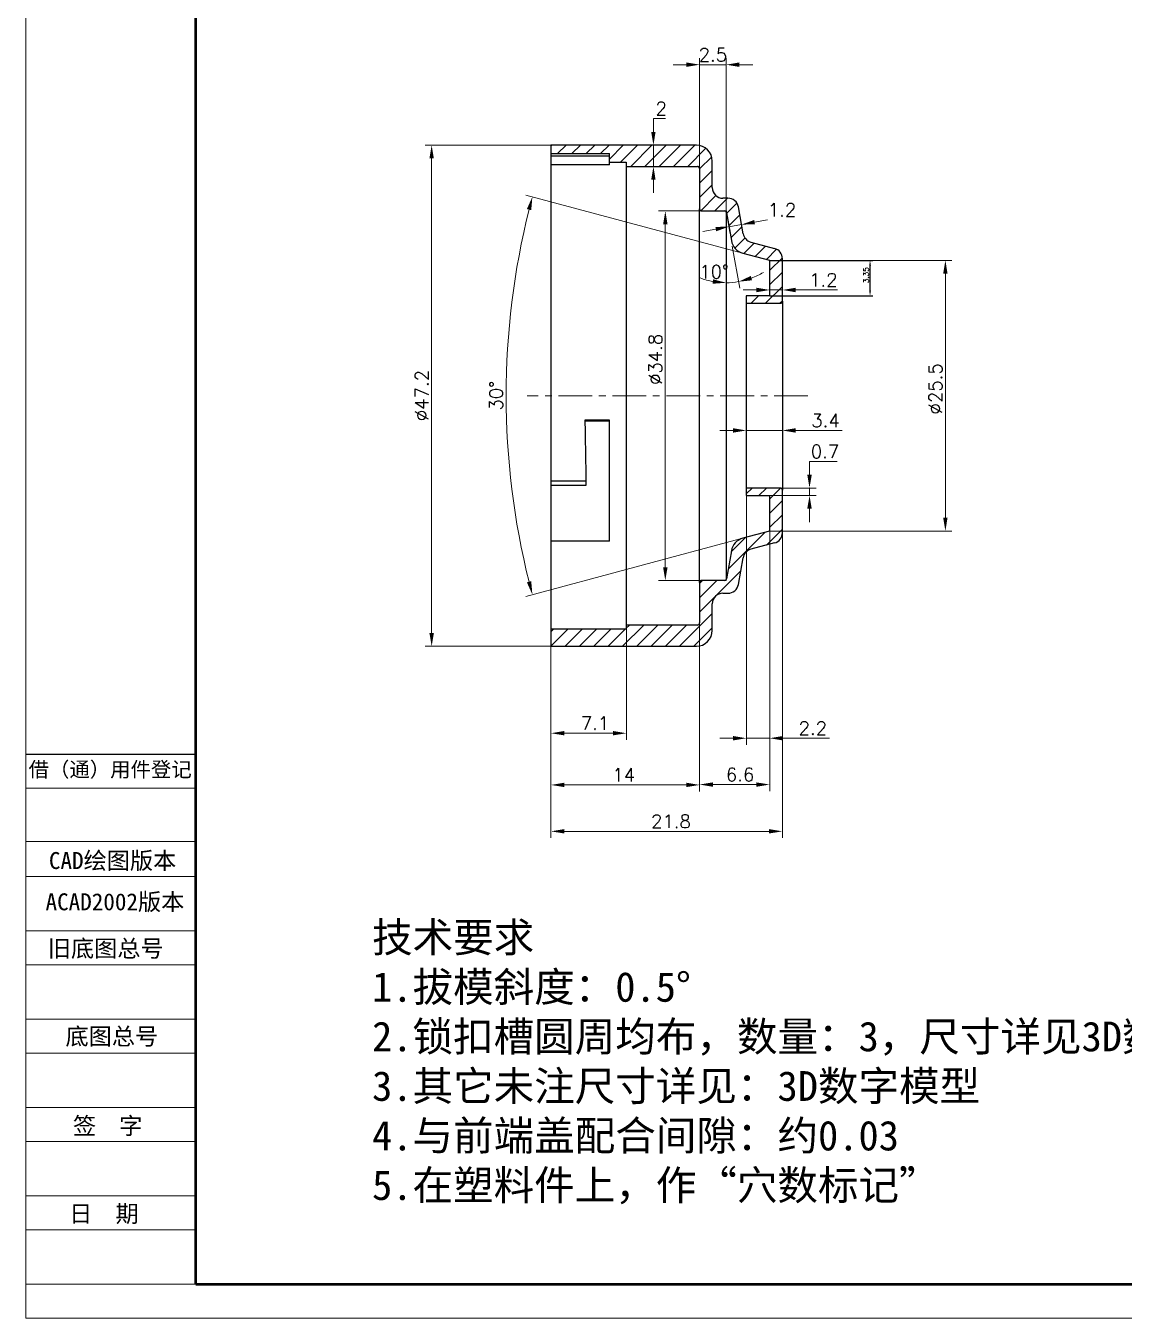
# Model space of a CAD drawing. Header units: millimetres. Extents: x 2517 to 6633, y 792 to 3241.
# Drawn here: x 3746.7 to 3850.2, y 882.8 to 1004.6 of the extents above; entities that cross this region are included whole.
import ezdxf

# ---------------------------------------------------------------- set-up
doc = ezdxf.new("R2010")
doc.units = ezdxf.units.MM
doc.linetypes.add('CENTER', pattern=[50.8, 31.75, -6.35, 6.35, -6.35])
doc.linetypes.add('DIVIDE', pattern=[31.75, 12.7, -6.35, 0, -6.35, 0, -6.35])
for name, color, linetype, lineweight in [('中心线', 1, 'CENTER', 9), ('双点划线', 5, 'DIVIDE', 9), ('填充', 3, 'Continuous', 9), ('实线', 7, 'Continuous', 25), ('尺寸标注', 2, 'Continuous', 9), ('引导线', 6, 'Continuous', 9), ('文本', 3, 'Continuous', 15), ('粗实线', 9, 'Continuous', 50)]:
    doc.layers.add(name, color=color, linetype=linetype, lineweight=lineweight)
doc.styles.add('st', font='txt.shx')
doc.styles.get("Standard").update_dxf_attribs({"font": 'simfang.ttf'})
doc.dimstyles.new('st', dxfattribs={"dimscale": 0.5, "dimtxt": 2.5, "dimasz": 2.5, "dimexe": 1.25, "dimexo": 0, "dimtad": 1, "dimtoh": 1, "dimdsep": 46, "dimtxsty": 'st', "dimcen": 0, "dimclrd": 256, "dimclre": 256, "dimclrt": 3, "dimadec": 3, "dimazin": 2, "dimtfac": 1, "dimtmove": 0, "dimatfit": 1, "dimfxl": 1, "dimlwd": -1, "dimlwe": -1, "dimarcsym": 0})
doc.dimstyles.new('st0.2', dxfattribs={"dimscale": 0.2, "dimtxt": 2.5, "dimasz": 2.5, "dimexe": 1.25, "dimexo": 0, "dimtad": 1, "dimtoh": 1, "dimdec": 3, "dimdsep": 46, "dimtxsty": 'st', "dimcen": 0, "dimclrd": 256, "dimclre": 256, "dimclrt": 256, "dimadec": 4, "dimazin": 2, "dimtfac": 1, "dimtdec": 3, "dimtmove": 0, "dimatfit": 1, "dimfxl": 1, "dimlwd": -1, "dimlwe": -1, "dimarcsym": 0})

# ---------------------------------------------------------------- blocks, each defined once
blk = doc.blocks.new('*D320')
at = {"layer": 'Defpoints', "color": 0, "ltscale": 0.1, "transparency": 16777216}
for p in [(3810.37, 987.12), (3806.94, 952.32), (3810.37, 952.32)]:
    blk.add_point(p, dxfattribs=at)
at = {"layer": '尺寸标注', "ltscale": 0.1, "transparency": 16777216}
for p, q in [((3810.37, 987.12), (3806.31, 987.12)), ((3806.94, 985.87), (3806.94, 953.57)), ((3810.37, 952.32), (3806.31, 952.32))]:
    blk.add_line(p, q, dxfattribs=at)
for points in [[(3806.73, 985.87), (3807.15, 985.87), (3806.94, 987.12)], [(3806.73, 953.57), (3807.15, 953.57), (3806.94, 952.32)]]:
    blk.add_solid(points, dxfattribs=at)
at = {"layer": '尺寸标注', "color": 3, "ltscale": 0.1, "transparency": 16777216, "insert": (3806, 973.14), "char_height": 1.25, "attachment_point": 5, "rotation": 90, "style": 'st'}
blk.add_mtext('%%c34.8', dxfattribs=at)
blk = doc.blocks.new('*D321')
at = {"layer": 'Defpoints', "color": 0, "ltscale": 0.1, "transparency": 16777216}
for p in [(3816.77, 982.47), (3816.77, 956.97), (3833.32, 956.97)]:
    blk.add_point(p, dxfattribs=at)
at = {"layer": '尺寸标注', "ltscale": 0.1, "transparency": 16777216}
for p, q in [((3816.77, 982.47), (3833.94, 982.47)), ((3833.32, 981.22), (3833.32, 958.22)), ((3816.77, 956.97), (3833.94, 956.97))]:
    blk.add_line(p, q, dxfattribs=at)
for points in [[(3833.11, 981.22), (3833.52, 981.22), (3833.32, 982.47)], [(3833.11, 958.22), (3833.52, 958.22), (3833.32, 956.97)]]:
    blk.add_solid(points, dxfattribs=at)
at = {"layer": '尺寸标注', "color": 3, "ltscale": 0.1, "transparency": 16777216, "insert": (3832.38, 970.37), "char_height": 1.25, "attachment_point": 5, "rotation": 90, "style": 'st'}
blk.add_mtext('%%c25.5', dxfattribs=at)
blk = doc.blocks.new('*D322')
at = {"layer": 'Defpoints', "color": 0, "ltscale": 0.1, "transparency": 16777216}
for p in [(3803.27, 947.72), (3796.17, 946.12), (3803.27, 937.93)]:
    blk.add_point(p, dxfattribs=at)
at = {"layer": '尺寸标注', "ltscale": 0.1, "transparency": 16777216}
for p, q in [((3803.27, 947.72), (3803.27, 937.31)), ((3796.17, 946.12), (3796.17, 937.31)), ((3797.42, 937.93), (3802.02, 937.93))]:
    blk.add_line(p, q, dxfattribs=at)
for points in [[(3797.42, 938.14), (3797.42, 937.73), (3796.17, 937.93)], [(3802.02, 938.14), (3802.02, 937.73), (3803.27, 937.93)]]:
    blk.add_solid(points, dxfattribs=at)
at = {"layer": '尺寸标注', "color": 3, "ltscale": 0.1, "transparency": 16777216, "insert": (3800.32, 938.87), "char_height": 1.25, "attachment_point": 5, "style": 'st'}
blk.add_mtext('7.1', dxfattribs=at)
blk = doc.blocks.new('*D323')
at = {"layer": 'Defpoints', "color": 0, "ltscale": 0.1, "transparency": 16777216}
for p in [(3812.67, 1000.9), (3810.17, 987.32), (3812.67, 986.99)]:
    blk.add_point(p, dxfattribs=at)
at = {"layer": '尺寸标注', "ltscale": 0.1, "transparency": 16777216}
for p, q in [((3808.92, 1000.9), (3807.67, 1000.9)), ((3810.17, 987.32), (3810.17, 1001.52)), ((3810.17, 1000.9), (3812.67, 1000.9)), ((3812.67, 986.99), (3812.67, 1001.52)), ((3813.92, 1000.9), (3815.17, 1000.9))]:
    blk.add_line(p, q, dxfattribs=at)
for points in [[(3808.92, 1001.11), (3808.92, 1000.69), (3810.17, 1000.9)], [(3813.92, 1001.11), (3813.92, 1000.69), (3812.67, 1000.9)]]:
    blk.add_solid(points, dxfattribs=at)
at = {"layer": '尺寸标注', "color": 3, "ltscale": 0.1, "transparency": 16777216, "insert": (3811.42, 1001.84), "char_height": 1.25, "attachment_point": 5, "style": 'st'}
blk.add_mtext('2.5', dxfattribs=at)
blk = doc.blocks.new('*D324')
at = {"layer": 'Defpoints', "color": 0, "ltscale": 0.1, "transparency": 16777216}
for p in [(3784.93, 993.32), (3796.17, 993.32), (3796.17, 946.12)]:
    blk.add_point(p, dxfattribs=at)
at = {"layer": '尺寸标注', "ltscale": 0.1, "transparency": 16777216}
for p, q in [((3796.17, 993.32), (3784.31, 993.32)), ((3784.93, 947.37), (3784.93, 992.07)), ((3796.17, 946.12), (3784.31, 946.12))]:
    blk.add_line(p, q, dxfattribs=at)
for points in [[(3784.72, 992.07), (3785.14, 992.07), (3784.93, 993.32)], [(3784.72, 947.37), (3785.14, 947.37), (3784.93, 946.12)]]:
    blk.add_solid(points, dxfattribs=at)
at = {"layer": '尺寸标注', "color": 3, "ltscale": 0.1, "transparency": 16777216, "insert": (3784, 969.74), "char_height": 1.25, "attachment_point": 5, "rotation": 90, "style": 'st'}
blk.add_mtext('%%c47.2', dxfattribs=at)
blk = doc.blocks.new('*D325')
at = {"layer": 'Defpoints', "color": 0, "ltscale": 0.1, "transparency": 16777216}
for p in [(3812.67, 987.12), (3812.7, 986.96), (3813.25, 983.81), (3813.45, 980.41), (3812.67, 952.41)]:
    blk.add_point(p, dxfattribs=at)
at = {"layer": '尺寸标注', "ltscale": 0.1, "transparency": 16777216}
blk.add_line((3813.25, 983.81), (3813.95, 979.85), dxfattribs=at)
for start, end in [(290.6097, 301.2194), (248.7806, 259.3903), (270, 280)]:
    blk.add_arc((3812.67, 987.12), 6.76, start, end, dxfattribs=at)
for points in [[(3811.44, 980.68), (3811.4, 980.27), (3812.67, 980.36)], [(3815.1, 980.59), (3814.99, 981), (3813.84, 980.46)]]:
    blk.add_solid(points, dxfattribs=at)
at = {"layer": '尺寸标注', "color": 3, "ltscale": 0.1, "transparency": 16777216, "insert": (3811.53, 981.4), "char_height": 1.25, "attachment_point": 5, "style": 'st'}
blk.add_mtext('10°', dxfattribs=at)
blk = doc.blocks.new('*D326')
at = {"layer": 'Defpoints', "color": 0, "ltscale": 0.1, "transparency": 16777216}
for p in [(3810.17, 948.32), (3796.17, 946.12), (3796.17, 933.06)]:
    blk.add_point(p, dxfattribs=at)
at = {"layer": '尺寸标注', "ltscale": 0.1, "transparency": 16777216}
for p, q in [((3810.17, 948.32), (3810.17, 932.44)), ((3796.17, 946.12), (3796.17, 932.44)), ((3808.92, 933.06), (3797.42, 933.06))]:
    blk.add_line(p, q, dxfattribs=at)
for points in [[(3797.42, 933.27), (3797.42, 932.86), (3796.17, 933.06)], [(3808.92, 933.27), (3808.92, 932.86), (3810.17, 933.06)]]:
    blk.add_solid(points, dxfattribs=at)
at = {"layer": '尺寸标注', "color": 3, "ltscale": 0.1, "transparency": 16777216, "insert": (3803.02, 934), "char_height": 1.25, "attachment_point": 5, "style": 'st'}
blk.add_mtext('14', dxfattribs=at)
blk = doc.blocks.new('*D327')
at = {"layer": 'Defpoints', "color": 0, "ltscale": 0.1, "transparency": 16777216}
for p in [(3810.17, 960.32), (3816.77, 956.97), (3810.17, 933.1)]:
    blk.add_point(p, dxfattribs=at)
at = {"layer": '尺寸标注', "ltscale": 0.1, "transparency": 16777216}
for p, q in [((3810.17, 960.32), (3810.17, 932.47)), ((3816.77, 956.97), (3816.77, 932.47)), ((3815.52, 933.1), (3811.42, 933.1))]:
    blk.add_line(p, q, dxfattribs=at)
for points in [[(3811.42, 933.3), (3811.42, 932.89), (3810.17, 933.1)], [(3815.52, 933.3), (3815.52, 932.89), (3816.77, 933.1)]]:
    blk.add_solid(points, dxfattribs=at)
at = {"layer": '尺寸标注', "color": 3, "ltscale": 0.1, "transparency": 16777216, "insert": (3813.98, 934.03), "char_height": 1.25, "attachment_point": 5, "style": 'st'}
blk.add_mtext('6.6', dxfattribs=at)
blk = doc.blocks.new('*D328')
at = {"layer": 'Defpoints', "color": 0, "ltscale": 0.1, "transparency": 16777216}
for p in [(3817.77, 961.02), (3816.77, 960.32), (3820.52, 960.32)]:
    blk.add_point(p, dxfattribs=at)
at = {"layer": '尺寸标注', "ltscale": 0.1, "transparency": 16777216}
for p, q in [((3820.52, 962.27), (3820.52, 963.52)), ((3820.52, 963.52), (3823.13, 963.52)), ((3817.77, 961.02), (3821.15, 961.02)), ((3820.52, 960.32), (3820.52, 961.02)), ((3816.77, 960.32), (3821.15, 960.32)), ((3820.52, 959.07), (3820.52, 957.82))]:
    blk.add_line(p, q, dxfattribs=at)
for points in [[(3820.31, 962.27), (3820.73, 962.27), (3820.52, 961.02)], [(3820.31, 959.07), (3820.73, 959.07), (3820.52, 960.32)]]:
    blk.add_solid(points, dxfattribs=at)
at = {"layer": '尺寸标注', "color": 3, "ltscale": 0.1, "transparency": 16777216, "insert": (3821.98, 964.46), "char_height": 1.25, "attachment_point": 5, "style": 'st'}
blk.add_mtext('0.7', dxfattribs=at)
blk = doc.blocks.new('*D329')
at = {"layer": 'Defpoints', "color": 0, "ltscale": 0.1, "transparency": 16777216}
for p in [(3814.57, 960.32), (3816.77, 956.97), (3816.77, 937.46)]:
    blk.add_point(p, dxfattribs=at)
at = {"layer": '尺寸标注', "ltscale": 0.1, "transparency": 16777216}
for p, q in [((3814.57, 960.32), (3814.57, 936.84)), ((3816.77, 956.97), (3816.77, 936.84)), ((3813.32, 937.46), (3812.07, 937.46)), ((3814.57, 937.46), (3816.77, 937.46)), ((3818.02, 937.46), (3822.39, 937.46))]:
    blk.add_line(p, q, dxfattribs=at)
for points in [[(3813.32, 937.67), (3813.32, 937.25), (3814.57, 937.46)], [(3818.02, 937.67), (3818.02, 937.25), (3816.77, 937.46)]]:
    blk.add_solid(points, dxfattribs=at)
at = {"layer": '尺寸标注', "color": 3, "ltscale": 0.1, "transparency": 16777216, "insert": (3820.83, 938.4), "char_height": 1.25, "attachment_point": 5, "style": 'st'}
blk.add_mtext('2.2', dxfattribs=at)
blk = doc.blocks.new('*D330')
at = {"layer": 'Defpoints', "color": 0, "ltscale": 0.1, "transparency": 16777216}
for p in [(3816.77, 979.12), (3817.97, 979.68), (3817.97, 979.12)]:
    blk.add_point(p, dxfattribs=at)
at = {"layer": '尺寸标注', "ltscale": 0.1, "transparency": 16777216}
for p, q in [((3816.77, 979.12), (3816.77, 980.3)), ((3817.97, 979.12), (3817.97, 980.3)), ((3815.52, 979.68), (3814.27, 979.68)), ((3816.77, 979.68), (3817.97, 979.68)), ((3819.22, 979.68), (3823.17, 979.68))]:
    blk.add_line(p, q, dxfattribs=at)
for points in [[(3815.52, 979.89), (3815.52, 979.47), (3816.77, 979.68)], [(3819.22, 979.89), (3819.22, 979.47), (3817.97, 979.68)]]:
    blk.add_solid(points, dxfattribs=at)
at = {"layer": '尺寸标注', "color": 3, "ltscale": 0.1, "transparency": 16777216, "insert": (3821.82, 980.62), "char_height": 1.25, "attachment_point": 5, "style": 'st'}
blk.add_mtext('1.2', dxfattribs=at)
blk = doc.blocks.new('*D331')
at = {"layer": 'Defpoints', "color": 0, "ltscale": 0.1, "transparency": 16777216}
for p in [(3803.27, 993.32), (3805.82, 993.32), (3803.27, 991.32)]:
    blk.add_point(p, dxfattribs=at)
at = {"layer": '尺寸标注', "ltscale": 0.1, "transparency": 16777216}
for p, q in [((3805.82, 994.57), (3805.82, 995.82)), ((3805.82, 995.82), (3806.96, 995.82)), ((3803.27, 993.32), (3806.44, 993.32)), ((3805.82, 991.32), (3805.82, 993.32)), ((3803.27, 991.32), (3806.44, 991.32)), ((3805.82, 990.07), (3805.82, 988.82))]:
    blk.add_line(p, q, dxfattribs=at)
for points in [[(3805.61, 994.57), (3806.02, 994.57), (3805.82, 993.32)], [(3805.61, 990.07), (3806.02, 990.07), (3805.82, 991.32)]]:
    blk.add_solid(points, dxfattribs=at)
at = {"layer": '尺寸标注', "color": 3, "ltscale": 0.1, "transparency": 16777216, "insert": (3806.55, 996.76), "char_height": 1.25, "attachment_point": 5, "style": 'st'}
blk.add_mtext('2', dxfattribs=at)
blk = doc.blocks.new('*D332')
at = {"layer": 'Defpoints', "color": 0, "ltscale": 0.1, "transparency": 16777216}
for p in [(3813.03, 985.08), (3814.11, 985.84), (3814.21, 985.29)]:
    blk.add_point(p, dxfattribs=at)
at = {"layer": '尺寸标注', "ltscale": 0.1, "transparency": 16777216}
for p, q in [((3813.03, 985.08), (3812.82, 986.25)), ((3814.21, 985.29), (3814, 986.46)), ((3815.34, 986.06), (3816.57, 986.28)), ((3811.7, 985.42), (3810.47, 985.2)), ((3812.93, 985.64), (3814.11, 985.84))]:
    blk.add_line(p, q, dxfattribs=at)
for points in [[(3815.31, 986.27), (3815.38, 985.86), (3814.11, 985.84)], [(3811.66, 985.62), (3811.73, 985.21), (3812.93, 985.64)]]:
    blk.add_solid(points, dxfattribs=at)
at = {"layer": '尺寸标注', "color": 3, "ltscale": 0.1, "transparency": 16777216, "insert": (3817.93, 987.22), "char_height": 1.25, "attachment_point": 5, "style": 'st'}
blk.add_mtext('1.2', dxfattribs=at)
blk = doc.blocks.new('*D342')
at = {"layer": 'Defpoints', "color": 0, "ltscale": 0.1, "transparency": 16777216}
for p in [(3817.97, 966.45), (3814.57, 961.02), (3817.97, 961.02)]:
    blk.add_point(p, dxfattribs=at)
at = {"layer": '尺寸标注', "ltscale": 0.1, "transparency": 16777216}
for p, q in [((3814.57, 961.02), (3814.57, 967.08)), ((3817.97, 961.02), (3817.97, 967.08)), ((3813.32, 966.45), (3812.07, 966.45)), ((3814.57, 966.45), (3817.97, 966.45)), ((3819.22, 966.45), (3823.59, 966.45))]:
    blk.add_line(p, q, dxfattribs=at)
for points in [[(3813.32, 966.66), (3813.32, 966.24), (3814.57, 966.45)], [(3819.22, 966.66), (3819.22, 966.24), (3817.97, 966.45)]]:
    blk.add_solid(points, dxfattribs=at)
at = {"layer": '尺寸标注', "color": 3, "ltscale": 0.1, "transparency": 16777216, "insert": (3822.03, 967.39), "char_height": 1.25, "attachment_point": 5, "style": 'st'}
blk.add_mtext('3.4', dxfattribs=at)
blk = doc.blocks.new('*D349')
at = {"layer": 'Defpoints', "color": 0, "ltscale": 0.1, "transparency": 16777216}
for p in [(3817.97, 956.82), (3796.17, 946.12), (3796.17, 928.69)]:
    blk.add_point(p, dxfattribs=at)
at = {"layer": '尺寸标注', "ltscale": 0.1, "transparency": 16777216}
for p, q in [((3817.97, 956.82), (3817.97, 928.07)), ((3796.17, 946.12), (3796.17, 928.07)), ((3816.72, 928.69), (3797.42, 928.69))]:
    blk.add_line(p, q, dxfattribs=at)
for points in [[(3797.42, 928.9), (3797.42, 928.49), (3796.17, 928.69)], [(3816.72, 928.9), (3816.72, 928.49), (3817.97, 928.69)]]:
    blk.add_solid(points, dxfattribs=at)
at = {"layer": '尺寸标注', "color": 3, "ltscale": 0.1, "transparency": 16777216, "insert": (3807.47, 929.63), "char_height": 1.25, "attachment_point": 5, "style": 'st'}
blk.add_mtext('21.8', dxfattribs=at)
blk = doc.blocks.new('*D430')
at = {"layer": 'Defpoints', "color": 0, "ltscale": 0.1, "transparency": 16777216}
for p in [(3814.34, 983.12), (3816.77, 982.47), (3792.23, 976.03), (3816.77, 956.97), (3814.34, 956.32)]:
    blk.add_point(p, dxfattribs=at)
at = {"layer": '尺寸标注', "ltscale": 0.1, "transparency": 16777216}
for p, q in [((3814.34, 983.12), (3793.81, 988.62)), ((3814.34, 956.32), (3793.81, 950.82))]:
    blk.add_line(p, q, dxfattribs=at)
blk.add_arc((3864.35, 969.72), 72.4, 165.9893, 194.0107, dxfattribs=at)
for points in [[(3793.9, 987.3), (3794.31, 987.2), (3794.42, 988.46)], [(3794.31, 952.25), (3793.9, 952.14), (3794.42, 950.98)]]:
    blk.add_solid(points, dxfattribs=at)
at = {"layer": '尺寸标注', "color": 3, "ltscale": 0.1, "transparency": 16777216, "insert": (3791.01, 969.72), "char_height": 1.25, "attachment_point": 5, "rotation": 90, "style": 'st'}
blk.add_mtext('30°', dxfattribs=at)
blk = doc.blocks.new('*D514')
at = {"layer": 'Defpoints', "color": 0, "ltscale": 0.1, "transparency": 16777216}
for p in [(3816.77, 982.47), (3826.22, 982.47), (3816.77, 979.12)]:
    blk.add_point(p, dxfattribs=at)
at = {"layer": '实线', "ltscale": 0.1, "transparency": 16777216}
for p, q in [((3816.77, 982.47), (3826.47, 982.47)), ((3826.22, 979.62), (3826.22, 981.97)), ((3816.77, 979.12), (3826.47, 979.12))]:
    blk.add_line(p, q, dxfattribs=at)
for points in [[(3826.14, 981.97), (3826.31, 981.97), (3826.22, 982.47)], [(3826.14, 979.62), (3826.31, 979.62), (3826.22, 979.12)]]:
    blk.add_solid(points, dxfattribs=at)
at = {"layer": '实线', "ltscale": 0.1, "transparency": 16777216, "insert": (3825.85, 981.07), "char_height": 0.5, "attachment_point": 5, "rotation": 90, "style": 'st'}
blk.add_mtext('3.35', dxfattribs=at)

msp = doc.modelspace()

# ---------------------------------------------------------------- hatches: boundary and pattern name
at = {"layer": '填充', "ltscale": 0.1}
h = msp.add_hatch(dxfattribs=at)
h.set_pattern_fill('LINE', color=256, scale=0.3, angle=45)
h.set_pattern_definition([(45, (3796.1664, 978.422), (-0.67352, 0.67352), [])])
h.paths.add_polyline_path([(3809.8664, 993.322), (3796.1664, 993.322), (3796.1664, 992.522), (3801.6664, 992.522), (3801.6664, 991.722), (3803.2664, 991.722), (3803.2664, 991.322), (3809.9664, 991.322, -0.41421356), (3810.1664, 991.122), (3810.1664, 987.322, 0.41421356), (3810.3664, 987.122), (3812.4986, 987.122), (3812.6664, 987.122), (3812.6955, 986.9567), (3813.1577, 984.3356, 0.29147342), (3814.2467, 983.1472), (3816.7664, 982.472), (3816.7664, 979.122), (3814.5664, 979.122), (3814.5664, 978.422), (3817.7664, 978.422, 0.41421356), (3817.9664, 978.622), (3817.9664, 982.6255, 0.33945426), (3817.2252, 983.5914), (3814.988, 984.1909, -0.29147342), (3814.2621, 984.9831), (3813.819, 987.4957, 0.36397023), (3812.8342, 988.322), (3812.3664, 988.322, -0.41421356), (3811.3664, 989.322), (3811.3664, 991.822, 0.41421356)])
h = msp.add_hatch(dxfattribs=at)
h.set_pattern_fill('LINE', color=256, scale=0.3, angle=45)
h.set_pattern_definition([(45, (3796.1664, 946.122), (-0.67352, 0.67352), [])])
h.paths.add_polyline_path([(3812.3664, 951.122), (3812.8342, 951.122, 0.36397023), (3813.819, 951.9484), (3814.2621, 954.4609, -0.29147342), (3814.988, 955.2532), (3817.2252, 955.8526, 0.33945426), (3817.9664, 956.8185), (3817.9664, 960.822, 0.41421356), (3817.7664, 961.022), (3814.5664, 961.022), (3814.5664, 960.322), (3816.7664, 960.322), (3816.7664, 956.972), (3814.2467, 956.2969, 0.29147342), (3813.1577, 955.1084), (3812.6955, 952.4873), (3812.6664, 952.322), (3812.4986, 952.322), (3810.3664, 952.322, 0.41421356), (3810.1664, 952.122), (3810.1664, 948.322, -0.41421356), (3809.9664, 948.122), (3803.2664, 948.122), (3803.2664, 947.722), (3796.1664, 947.722), (3796.1664, 946.122), (3809.8664, 946.122, 0.41421356), (3811.3664, 947.622), (3811.3664, 950.122, -0.41421356)])

# ---------------------------------------------------------------- linework, layer by layer
at = {"layer": '中心线', "ltscale": 0.1}
msp.add_line((3820.3722, 969.722), (3793.9317, 969.722), dxfattribs=at)
at = {"layer": '双点划线', "ltscale": 0.1}
for p, q in [((3812.4986, 987.122), (3812.6664, 987.122)), ((3812.6955, 986.9567), (3812.6664, 987.122)), ((3812.4986, 952.322), (3812.6664, 952.322)), ((3812.6955, 952.4873), (3812.6664, 952.322))]:
    msp.add_line(p, q, dxfattribs=at)
at = {"layer": '实线', "lineweight": 25}
for p, q in [((3796.1664, 993.322), (3796.1664, 992.522)), ((3809.8664, 993.322), (3796.1664, 993.322)), ((3796.1664, 992.522), (3801.6664, 992.522)), ((3796.1664, 992.522), (3796.1664, 992.2892)), ((3801.6664, 992.2892), (3796.1664, 992.2892)), ((3796.1664, 992.2892), (3796.1664, 991.4806)), ((3801.6664, 991.722), (3801.6664, 992.522)), ((3796.1664, 991.4806), (3796.1664, 961.6573)), ((3801.6664, 991.4806), (3796.1664, 991.4806)), ((3801.6664, 991.722), (3803.2664, 991.722)), ((3801.6664, 991.4806), (3801.6664, 991.722)), ((3803.2664, 991.722), (3803.2664, 991.322)), ((3803.2664, 991.322), (3809.9664, 991.322)), ((3803.2664, 991.322), (3803.2664, 948.122)), ((3810.1664, 991.122), (3810.1664, 987.322)), ((3811.3664, 989.322), (3811.3664, 991.822)), ((3810.1664, 952.122), (3810.1664, 987.322)), ((3812.8342, 988.322), (3812.3664, 988.322)), ((3814.2621, 984.9831), (3813.819, 987.4957)), ((3810.3664, 987.122), (3812.4986, 987.122)), ((3812.6955, 986.9567), (3813.1577, 984.3356)), ((3814.988, 984.1909), (3817.2252, 983.5914)), ((3814.2467, 983.1472), (3816.7664, 982.472)), ((3816.7664, 982.472), (3816.7664, 979.122)), ((3817.9664, 978.622), (3817.9664, 982.6255)), ((3814.5664, 979.122), (3814.5664, 978.422)), ((3816.7664, 979.122), (3814.5664, 979.122)), ((3814.5664, 978.422), (3817.7664, 978.422)), ((3814.5664, 978.422), (3814.5664, 961.022)), ((3817.9664, 978.622), (3817.9664, 960.822)), ((3801.6664, 967.4224), (3799.3669, 967.4224)), ((3801.6664, 967.3388), (3799.3683, 967.3388)), ((3801.6664, 956.0281), (3801.6664, 967.4224)), ((3799.4664, 961.6573), (3796.1664, 961.6573)), ((3796.1664, 961.6573), (3796.1664, 961.253)), ((3799.4664, 961.6573), (3799.4664, 961.253)), ((3799.4664, 961.253), (3796.1664, 961.253)), ((3796.1664, 961.253), (3796.1664, 956.0281)), ((3814.5664, 961.022), (3814.5664, 960.322)), ((3817.7664, 961.022), (3814.5664, 961.022)), ((3817.9664, 956.8185), (3817.9664, 960.822)), ((3814.5664, 960.322), (3816.7664, 960.322)), ((3816.7664, 960.322), (3816.7664, 956.972)), ((3816.7664, 956.972), (3814.2467, 956.2969)), ((3796.1664, 956.0281), (3796.1664, 947.722)), ((3801.6664, 956.0281), (3796.1664, 956.0281)), ((3817.2252, 955.8526), (3814.988, 955.2532)), ((3813.1577, 955.1084), (3812.6955, 952.4873)), ((3813.819, 951.9484), (3814.2621, 954.4609)), ((3810.1664, 952.122), (3810.1664, 948.322)), ((3812.4986, 952.322), (3810.3664, 952.322)), ((3812.3664, 951.122), (3812.8342, 951.122)), ((3811.3664, 947.622), (3811.3664, 950.122)), ((3796.1664, 947.722), (3796.1664, 946.122)), ((3803.2664, 947.722), (3796.1664, 947.722)), ((3803.2664, 948.122), (3803.2664, 947.722)), ((3809.9664, 948.122), (3803.2664, 948.122)), ((3796.1664, 946.122), (3809.8664, 946.122))]:
    msp.add_line(p, q, dxfattribs=at)
at = {"layer": '实线', "ltscale": 0.1}
msp.add_line((3812.6664, 987.122), (3812.6664, 952.4132), dxfattribs=at)
at = {"layer": '实线'}
for p, q in [((3746.7081, 935.9626), (3762.7094, 935.9626)), ((3762.7094, 886.0386), (3762.7094, 921.8815)), ((3762.7094, 921.8815), (3762.7094, 886.0386))]:
    msp.add_line(p, q, dxfattribs=at)
at = {"layer": '实线', "lineweight": 25}
for centre, radius, start, end in [((3809.8664, 991.822), 1.5, 0, 90), ((3809.9664, 991.122), 0.2, 0, 90), ((3812.3664, 989.322), 1, 180, 270), ((3810.3664, 987.322), 0.2, 180, 270), ((3812.8342, 987.322), 1, 10, 90), ((3812.4986, 986.922), 0.2, 10, 90), ((3815.2469, 985.1568), 1, 190, 255), ((3814.6349, 984.5961), 1.5, 190, 255), ((3816.9664, 982.6255), 1, 0, 75), ((3817.7664, 978.622), 0.2, 270, 0), ((3817.7664, 960.822), 0.2, 0, 90), ((3816.9664, 956.8185), 1, 285, 0), ((3814.6349, 954.848), 1.5, 105, 170), ((3815.2469, 954.2872), 1, 105, 170), ((3810.3664, 952.122), 0.2, 90, 180), ((3812.4986, 952.522), 0.2, 270, 350), ((3812.8342, 952.122), 1, 270, 350), ((3812.3664, 950.122), 1, 90, 180), ((3809.9664, 948.322), 0.2, 270, 0), ((3809.8664, 947.622), 1.5, 270, 0)]:
    msp.add_arc(centre, radius, start, end, dxfattribs=at)
msp.add_ellipse((3799.5231, 969.722), major_axis=(-0.3326, 22), ratio=0.00872554, start_param=1.67538417, end_param=1.94599326, dxfattribs=at)
at = {"layer": '引导线'}
for p, q in [((3746.7081, 882.8384), (3746.7081, 1072.9336)), ((3762.7094, 932.7623), (3746.7081, 932.7623)), ((3762.7094, 927.7447), (3746.7081, 927.7447)), ((3762.7094, 924.4417), (3746.7081, 924.4417)), ((3762.7094, 919.3213), (3746.7081, 919.3213)), ((3762.7094, 916.121), (3746.7081, 916.121)), ((3762.7094, 911.0006), (3746.7081, 911.0006)), ((3762.7094, 907.8004), (3746.7081, 907.8004)), ((3762.7094, 902.6799), (3746.7081, 902.6799)), ((3762.7094, 899.4797), (3746.7081, 899.4797)), ((3762.7094, 894.3593), (3746.7081, 894.3593)), ((3762.7094, 891.159), (3746.7081, 891.159)), ((3762.7094, 886.0386), (3746.7081, 886.0386)), ((3746.7081, 882.8384), (4015.5296, 882.8384))]:
    msp.add_line(p, q, dxfattribs=at)
at = {"layer": '粗实线'}
for q in [(3762.7094, 1069.7333), (4012.3294, 886.0386)]:
    msp.add_line((3762.7094, 886.0386), q, dxfattribs=at)

# ---------------------------------------------------------------- texts
at = {"layer": '文本', "ltscale": 0.2, "attachment_point": 5}
for s, insert, char_height, width in [('借（通）用件登记', (3754.6527, 934.4303), 1.40811, 32.724922), ('CAD绘图版本', (3754.8801, 925.8465), 1.60013, 48.513972), ('ACAD2002版本', (3755.0994, 921.9607), 1.60013, 37.449088), ('旧底图总号', (3754.2335, 917.5675), 1.60013, 42.363983), ('底图总号', (3754.8053, 909.2902), 1.60013, 9.288167), ('签  字', (3754.4146, 900.8666), 1.60013, 9.288167), ('日  期', (3754.0572, 892.5859), 1.60013, 9.288167)]:
    msp.add_mtext(s, dxfattribs=dict(at, insert=insert, char_height=char_height, width=width))
at = {"layer": '文本', "insert": (3779.3183, 906.8344), "char_height": 2.800224, "width": 94.571693, "attachment_point": 4}
msp.add_mtext('技术要求\\P1.拔模斜度：0.5°\\P2.锁扣槽圆周均布，数量：3，尺寸详见3D数字模型\\P3.其它未注尺寸详见：3D数字模型\\P4.与前端盖配合间隙：约0.03\\P5.在塑料件上，作“穴数标记”', dxfattribs=at)

# ---------------------------------------------------------------- dimensions: what is measured, and where the dimension line sits
at = {"layer": '实线', "ltscale": 0.1}
dim = msp.add_linear_dim(base=(3826.2238, 982.472), p1=(3816.7664, 979.122), p2=(3816.7664, 982.472), angle=90, dimstyle='st0.2', dxfattribs=at)
dim.commit()
dim.dimension.update_dxf_attribs({"geometry": '*D514', "text_midpoint": (3826.2238, 981.0736), "dimtype": 160})
at = {"layer": '尺寸标注', "ltscale": 0.1}
for base, p1, p2, picture, middle in [((3812.6664, 1000.8989), (3810.1664, 987.322), (3812.6664, 986.9859), '*D323', (3811.4164, 1000.8989)), ((3817.9664, 979.6783), (3816.7664, 979.122), (3817.9664, 979.122), '*D330', (3821.8206, 979.6783)), ((3817.9664, 966.4504), (3814.5664, 961.022), (3817.9664, 961.022), '*D342', (3822.0289, 966.4504)), ((3810.1664, 933.0956), (3816.7664, 956.972), (3810.1664, 960.322), '*D327', (3813.9805, 933.0956)), ((3816.7664, 937.4615), (3814.5664, 960.322), (3816.7664, 956.972), '*D329', (3820.8289, 937.4615)), ((3796.1664, 928.6937), (3817.9664, 956.8185), (3796.1664, 946.122), '*D349', (3807.471, 928.6937)), ((3796.1664, 933.0649), (3810.1664, 948.322), (3796.1664, 946.122), '*D326', (3803.0236, 933.0649)), ((3803.2664, 937.9348), (3796.1664, 946.122), (3803.2664, 947.722), '*D322', (3800.3218, 937.9348))]:
    dim = msp.add_linear_dim(base=base, p1=p1, p2=p2, dimstyle='st', dxfattribs=at)
    dim.commit()
    dim.dimension.update_dxf_attribs({"geometry": picture, "text_midpoint": middle, "dimtype": 160})
for base, p1, p2, angle, picture, middle, dimtype in [((3805.816, 993.322), (3803.2664, 991.322), (3803.2664, 993.322), 90, '*D331', (3806.5452, 995.822), 160), ((3814.1103, 985.844), (3813.0257, 985.0841), (3814.2075, 985.2925), 10, '*D332', (3817.9264, 986.2781), 161), ((3820.5215, 960.322), (3817.7664, 961.022), (3816.7664, 960.322), 90, '*D328', (3821.9798, 963.522), 160)]:
    dim = msp.add_linear_dim(base=base, p1=p1, p2=p2, angle=angle, dimstyle='st', dxfattribs=at)
    dim.commit()
    dim.dimension.update_dxf_attribs({"geometry": picture, "text_midpoint": middle, "dimtype": dimtype})
for base, p1, p2, picture, middle in [((3784.9333, 993.322), (3796.1664, 946.122), (3796.1664, 993.322), '*D324', (3784.9333, 969.738)), ((3806.9394, 952.322), (3810.3664, 987.122), (3810.3664, 952.322), '*D320', (3806.9394, 973.1395)), ((3833.3162, 956.972), (3816.7664, 982.472), (3816.7664, 956.972), '*D321', (3833.3162, 970.3736))]:
    dim = msp.add_linear_dim(base=base, p1=p1, p2=p2, angle=90, text='%%c<>', dimstyle='st', dxfattribs=at)
    dim.commit()
    dim.dimension.update_dxf_attribs({"geometry": picture, "text_midpoint": middle, "dimtype": 160})
dim = msp.add_angular_dim_2l(base=(3792.227, 976.032), line1=((3814.3392, 983.1224), (3816.7664, 982.472)), line2=((3816.7664, 956.972), (3814.3392, 956.3217)), dimstyle='st', override={"dimadec": 2}, dxfattribs=at)
dim.commit()
dim.dimension.update_dxf_attribs({"geometry": '*D430', "text_midpoint": (3791.014, 969.722)})
dim = msp.add_angular_dim_2l(base=(3813.45119, 980.40766), line1=((3812.6664, 987.12201), (3812.6664, 952.41322)), line2=((3812.69554, 986.95674), (3813.25026, 983.81079)), dimstyle='st', dxfattribs=at)
dim.commit()
dim.dimension.update_dxf_attribs({"geometry": '*D325', "text_midpoint": (3811.53255, 980.45772), "dimtype": 162})

doc.saveas('drawing.dxf')
